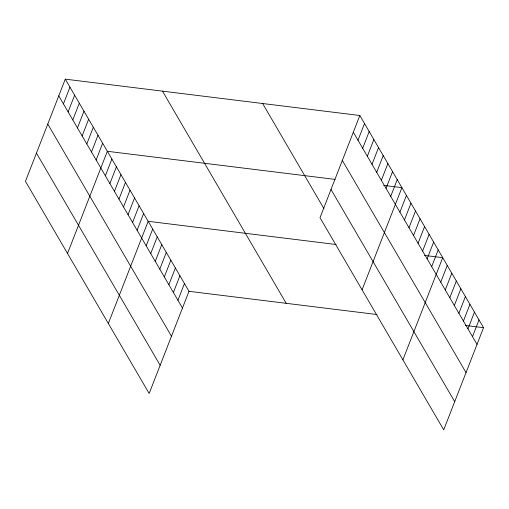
<?xml version="1.0" encoding="UTF-8"?>
<svg xmlns="http://www.w3.org/2000/svg" width="509" height="509" viewBox="0 0 509 509"><rect width="100%" height="100%" fill="white"/><g stroke="black" fill="none" stroke-linecap="round" stroke-linejoin="round"><path stroke-width="0.76" d="M65.286 79.15L25.45 181.319L149.156 393.489L188.992 291.32L65.286 79.15L359.844 115.511L483.55 327.681L443.714 429.851L320.008 217.68L359.844 115.511M63.44 103.881L69.956 87.166M68.111 111.897L74.632 95.183M72.787 119.914L79.302 103.2M77.457 127.931L83.979 111.21M82.134 135.948L88.649 119.227M86.804 143.958L93.325 127.244M91.48 151.975L97.995 135.26M96.15 159.991L102.672 143.277M67.512 253.457L107.342 151.288L335.075 179.397M105.363 175.783L111.878 159.069M109.899 183.564L116.415 166.85M114.436 191.346L120.951 174.632M118.972 199.127L125.488 182.407M123.502 206.902L130.024 190.188M128.039 214.683L134.561 197.969M132.575 222.465L139.097 205.744M137.112 230.246L143.633 213.526M108.334 323.469L148.17 221.307L336.131 244.511M146.185 245.802L152.7 229.088M150.721 253.584L157.236 236.863M155.258 261.365L161.773 244.644M159.794 269.14L166.309 252.426M164.331 276.921L170.846 260.207M168.867 284.703L175.382 267.982M173.404 292.478L179.919 275.763M177.94 300.259L184.455 283.545M357.999 140.242L364.514 123.528M362.669 148.259L369.19 131.545M367.345 156.276L373.861 139.555M372.015 164.292L378.537 147.572M376.692 172.303L383.207 155.589M381.368 180.32L387.883 163.605M386.038 188.336L392.554 171.616M390.715 196.353L397.23 179.632M362.071 289.818L401.9 187.649L383.678 185.397M399.921 212.145L406.436 195.431M404.458 219.926L410.973 203.206M408.994 227.708L415.509 210.987M413.531 235.482L420.046 218.768M418.067 243.264L424.582 226.55M422.604 251.045L429.119 234.325M427.14 258.827L433.655 242.106M431.67 266.601L438.192 249.887M402.893 359.831L442.728 257.669L424.5 255.416M440.743 282.164L447.265 265.443M445.28 289.939L451.801 273.225M449.816 297.72L456.331 281.006M454.352 305.502L460.868 288.781M458.889 313.283L465.404 296.562M463.425 321.058L469.941 304.344M467.962 328.839L474.477 312.125M472.498 336.621L479.014 319.9M188.992 291.32L376.959 314.524M465.321 325.436L483.55 327.681M353.322 132.225L477.035 344.402M342.328 160.424L466.04 372.601M331.003 189.482L454.709 401.652M262.638 103.512L323.978 208.715M162.486 91.149L286.198 303.319M58.764 95.87L182.47 308.04M47.77 124.069L171.476 336.239M36.444 153.12L160.15 365.29"/></g></svg>
